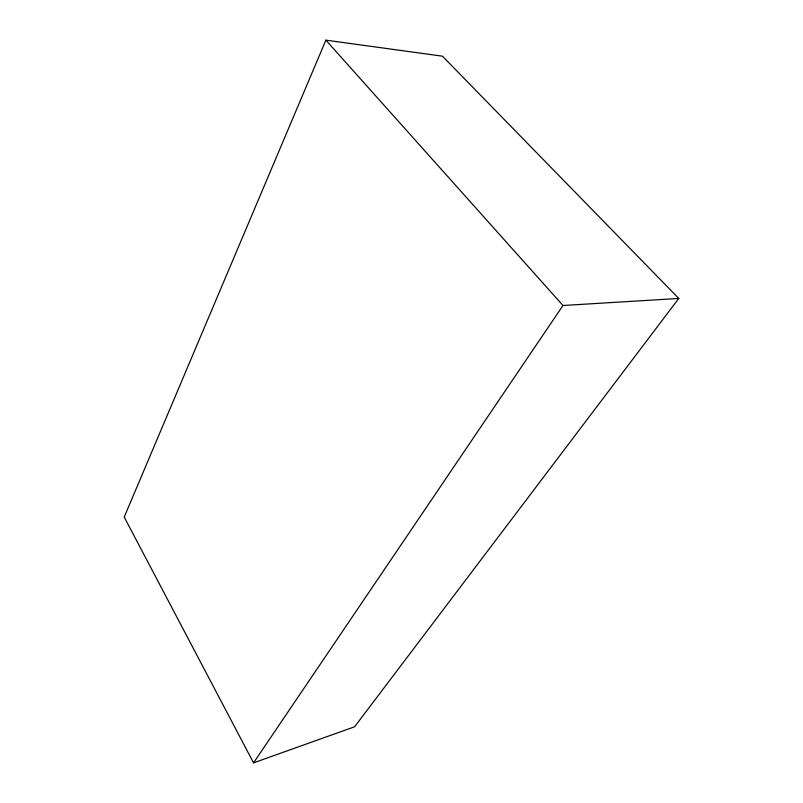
<?xml version="1.0" encoding="UTF-8"?>
<svg xmlns="http://www.w3.org/2000/svg" width="803" height="803" viewBox="0 0 803 803"><rect width="100%" height="100%" fill="white"/><g stroke="black" fill="none" stroke-linecap="round" stroke-linejoin="round"><path stroke-width="1.2" d="M325.888 40.15L124.224 517.072L253.547 762.85L354.595 726.785L678.776 298.445L442.473 56.19L325.888 40.15L562.983 305.501L678.776 298.445M253.547 762.85L562.983 305.501"/></g></svg>
